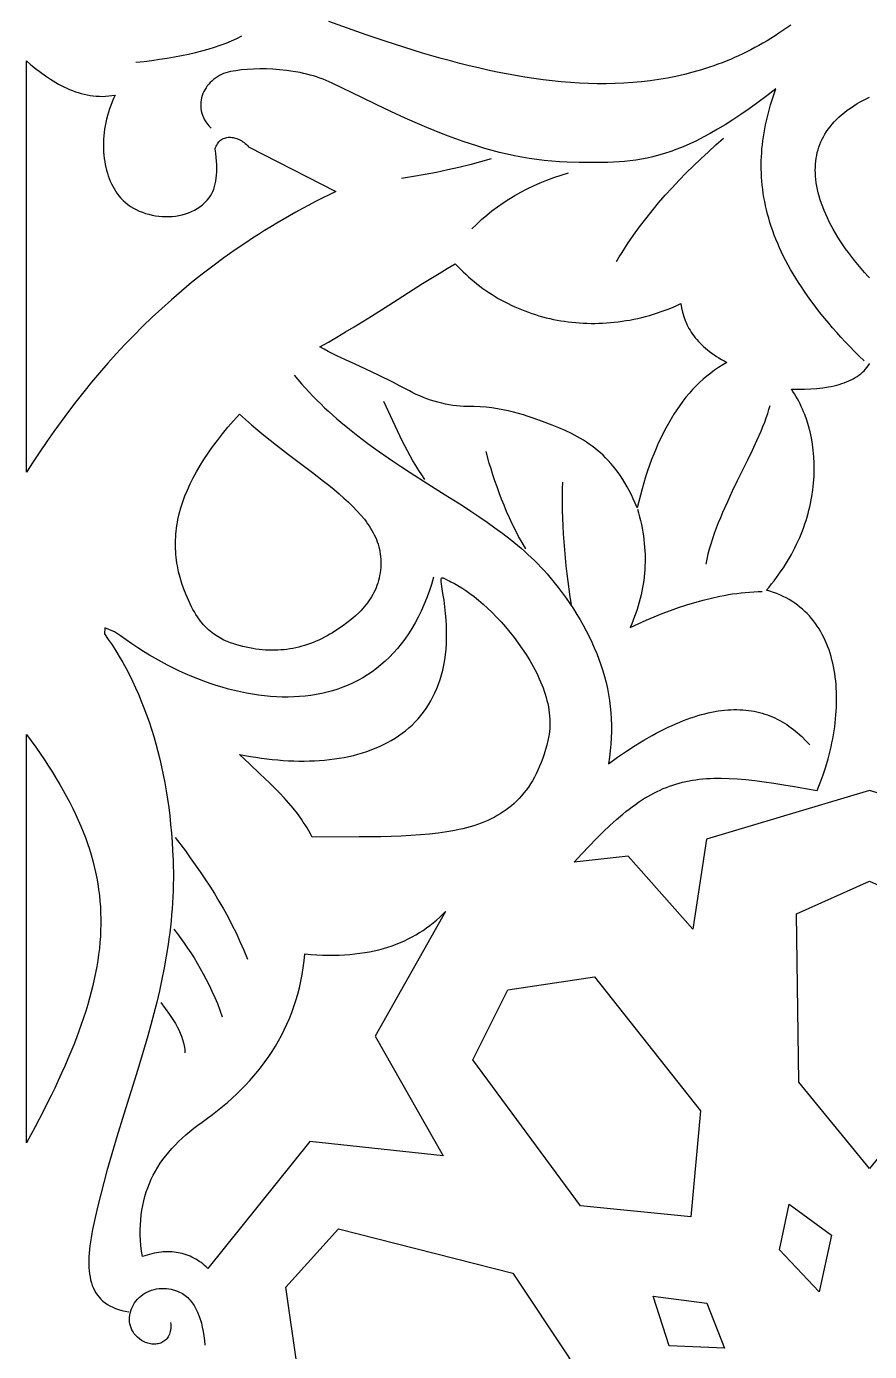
# Model space of a CAD drawing. Extents: x -332 to 348, y -263 to 352.
# Drawn here: x 233.83 to 261.73, y -17.88 to 25.98 of the extents above; entities that cross this region are included whole.
import ezdxf

# ---------------------------------------------------------------- set-up
doc = ezdxf.new("R2010")
doc.units = 0
doc.layers.add('LAYER_1', color=18, linetype='CONTINUOUS')
doc.layers.add('LAYER_2', color=174, linetype='CONTINUOUS')

msp = doc.modelspace()

# ---------------------------------------------------------------- linework, layer by layer
at = {"layer": 'LAYER_1'}
for points in [[(259.127, 26.029), (258.995, 25.936), (258.864, 25.845), (258.732, 25.757), (258.6, 25.671), (258.467, 25.588), (258.335, 25.507), (258.201, 25.429), (258.068, 25.354), (257.934, 25.281), (257.799, 25.21), (257.665, 25.142), (257.53, 25.077), (257.394, 25.013), (257.259, 24.952), (257.123, 24.893), (256.986, 24.837), (256.849, 24.783), (256.712, 24.731), (256.575, 24.681), (256.437, 24.634), (256.298, 24.588), (256.162, 24.546), (255.881, 24.465), (255.601, 24.392), (255.32, 24.328), (255.037, 24.272), (254.752, 24.224), (254.466, 24.183), (254.178, 24.149), (253.889, 24.123), (253.599, 24.103), (253.307, 24.091), (253.014, 24.085), (252.719, 24.085), (252.423, 24.092), (252.126, 24.105), (251.828, 24.124), (251.528, 24.149), (251.228, 24.18), (250.926, 24.216), (250.623, 24.258), (250.32, 24.304), (250.015, 24.356), (249.71, 24.412), (249.404, 24.473), (249.097, 24.539), (248.789, 24.608), (248.481, 24.682), (248.173, 24.759), (247.864, 24.841), (247.554, 24.925), (247.245, 25.013), (246.935, 25.104), (246.624, 25.198), (246.315, 25.295), (245.693, 25.496), (245.072, 25.705), (244.452, 25.922), (243.832, 26.143)], [(261.727, 17.662), (261.684, 17.708), (261.565, 17.84), (261.45, 17.971), (261.339, 18.102), (261.232, 18.233), (261.129, 18.364), (261.031, 18.495), (260.936, 18.625), (260.846, 18.755), (260.76, 18.884), (260.679, 19.012), (260.601, 19.14), (260.528, 19.267), (260.459, 19.393), (260.395, 19.518), (260.335, 19.642), (260.279, 19.765), (260.227, 19.887), (260.18, 20.007), (260.136, 20.126), (260.098, 20.244), (260.063, 20.36), (260.032, 20.475), (260.006, 20.588), (259.984, 20.699), (259.966, 20.809), (259.952, 20.916), (259.942, 21.022), (259.936, 21.127), (259.934, 21.229), (259.935, 21.33), (259.941, 21.428), (259.95, 21.525), (259.963, 21.621), (259.98, 21.715), (260, 21.807), (260.024, 21.898), (260.052, 21.987), (260.084, 22.075), (260.12, 22.162), (260.159, 22.248), (260.203, 22.333), (260.251, 22.417), (260.304, 22.5), (260.36, 22.582), (260.422, 22.664), (260.488, 22.745), (260.559, 22.824), (260.635, 22.903), (260.716, 22.981), (260.803, 23.058), (260.895, 23.134), (260.993, 23.209), (261.096, 23.283), (261.205, 23.356), (261.32, 23.427), (261.441, 23.496), (261.568, 23.564), (261.702, 23.631), (261.727, 23.642)], [(267.117, -0.926), (261.727, 0.69), (256.337, -0.926), (255.885, -3.898), (253.742, -1.489), (251.951, -1.689), (252.203, -1.413), (252.446, -1.154), (252.681, -0.911), (252.909, -0.683), (253.132, -0.472), (253.349, -0.275), (253.562, -0.094), (253.667, -0.009), (253.771, 0.073), (253.875, 0.151), (253.978, 0.226), (254.081, 0.297), (254.184, 0.365), (254.286, 0.43), (254.388, 0.491), (254.49, 0.549), (254.592, 0.604), (254.695, 0.656), (254.797, 0.704), (254.901, 0.75), (255.004, 0.792), (255.109, 0.831), (255.214, 0.868), (255.32, 0.902), (255.427, 0.932), (255.535, 0.96), (255.644, 0.985), (255.754, 1.008), (255.866, 1.028), (255.979, 1.045), (256.094, 1.06), (256.211, 1.072), (256.329, 1.081), (256.45, 1.088), (256.572, 1.093), (256.697, 1.096), (256.823, 1.096), (257.084, 1.089), (257.355, 1.074), (257.637, 1.051), (257.931, 1.019), (258.238, 0.98), (258.559, 0.934), (258.894, 0.881), (259.244, 0.822), (259.611, 0.756), (259.995, 0.685), (260.099, 0.946), (260.194, 1.21), (260.281, 1.475), (260.358, 1.74), (260.427, 2.006), (260.457, 2.139), (260.486, 2.271), (260.512, 2.404), (260.536, 2.536), (260.557, 2.668), (260.576, 2.799), (260.592, 2.93), (260.606, 3.06), (260.618, 3.19), (260.627, 3.319), (260.634, 3.447), (260.638, 3.575), (260.639, 3.701), (260.638, 3.827), (260.635, 3.951), (260.629, 4.075), (260.62, 4.197), (260.609, 4.318), (260.595, 4.438), (260.578, 4.557), (260.559, 4.674), (260.537, 4.79), (260.512, 4.904), (260.485, 5.016), (260.455, 5.127), (260.422, 5.236), (260.387, 5.344), (260.348, 5.449), (260.307, 5.553), (260.263, 5.654), (260.216, 5.754), (260.166, 5.851), (260.114, 5.946), (260.058, 6.039), (260, 6.13), (259.939, 6.218), (259.874, 6.303), (259.807, 6.387), (259.737, 6.467), (259.664, 6.545), (259.587, 6.62), (259.508, 6.693), (259.426, 6.762), (259.34, 6.829), (259.252, 6.893), (259.16, 6.953), (259.066, 7.011), (258.968, 7.065), (258.867, 7.116), (258.763, 7.164), (258.655, 7.208), (258.545, 7.249), (258.431, 7.286), (258.314, 7.32), (258.403, 7.424), (258.489, 7.529), (258.573, 7.635), (258.654, 7.741), (258.732, 7.848), (258.807, 7.956), (258.88, 8.064), (258.95, 8.174), (259.018, 8.283), (259.082, 8.394), (259.145, 8.504), (259.204, 8.615), (259.261, 8.727), (259.316, 8.839), (259.367, 8.951), (259.417, 9.064), (259.464, 9.177), (259.508, 9.29), (259.55, 9.403), (259.589, 9.516), (259.626, 9.629), (259.661, 9.743), (259.693, 9.856), (259.723, 9.969), (259.75, 10.082), (259.775, 10.195), (259.798, 10.308), (259.818, 10.421), (259.852, 10.645), (259.876, 10.868), (259.892, 11.09), (259.899, 11.309), (259.897, 11.526), (259.886, 11.74), (259.867, 11.951), (259.84, 12.159), (259.805, 12.363), (259.761, 12.563), (259.71, 12.758), (259.651, 12.949), (259.585, 13.134), (259.548, 13.225), (259.51, 13.315), (259.471, 13.403), (259.429, 13.489), (259.386, 13.574), (259.34, 13.657), (259.293, 13.739), (259.245, 13.819), (259.194, 13.898), (259.142, 13.975), (259.361, 13.97), (259.576, 13.972), (259.785, 13.981), (259.988, 13.996), (260.184, 14.019), (260.373, 14.049), (260.464, 14.066), (260.554, 14.086), (260.641, 14.108), (260.726, 14.132), (260.809, 14.158), (260.889, 14.185), (260.967, 14.215), (261.043, 14.248), (261.116, 14.282), (261.186, 14.318), (261.253, 14.357), (261.318, 14.398), (261.379, 14.442), (261.438, 14.487), (261.493, 14.535), (261.546, 14.586), (261.595, 14.638), (261.641, 14.694), (261.683, 14.752), (261.722, 14.812), (261.722, 14.828), (261.727, 14.82), (261.732, 14.828)]]:
    msp.add_lwpolyline(points, dxfattribs=at)
for points in [[(233.974, 24.717), (234.127, 24.59), (234.286, 24.466), (234.451, 24.347), (234.621, 24.233), (234.796, 24.126), (234.885, 24.076), (234.976, 24.027), (235.067, 23.981), (235.16, 23.938), (235.254, 23.897), (235.349, 23.859), (235.444, 23.824), (235.541, 23.793), (235.638, 23.764), (235.736, 23.739), (235.835, 23.717), (235.935, 23.7), (236.036, 23.686), (236.137, 23.676), (236.239, 23.671), (236.341, 23.669), (236.444, 23.673), (236.547, 23.681), (236.651, 23.694), (236.756, 23.712), (236.705, 23.599), (236.657, 23.485), (236.614, 23.371), (236.574, 23.258), (236.538, 23.144), (236.505, 23.031), (236.477, 22.917), (236.451, 22.805), (236.43, 22.692), (236.412, 22.581), (236.397, 22.469), (236.386, 22.359), (236.378, 22.249), (236.373, 22.141), (236.372, 22.033), (236.374, 21.927), (236.38, 21.822), (236.388, 21.718), (236.4, 21.616), (236.414, 21.515), (236.432, 21.416), (236.453, 21.318), (236.477, 21.223), (236.503, 21.129), (236.533, 21.037), (236.565, 20.948), (236.601, 20.861), (236.639, 20.776), (236.679, 20.693), (236.723, 20.613), (236.769, 20.536), (236.817, 20.461), (236.879, 20.377), (236.947, 20.298), (237.021, 20.223), (237.1, 20.153), (237.183, 20.088), (237.272, 20.027), (237.364, 19.971), (237.46, 19.919), (237.56, 19.873), (237.662, 19.832), (237.767, 19.796), (237.875, 19.764), (237.984, 19.739), (238.094, 19.718), (238.205, 19.702), (238.317, 19.692), (238.429, 19.688), (238.541, 19.689), (238.653, 19.695), (238.763, 19.707), (238.872, 19.725), (238.98, 19.748), (239.085, 19.778), (239.188, 19.813), (239.288, 19.854), (239.384, 19.901), (239.477, 19.955), (239.565, 20.014), (239.65, 20.08), (239.729, 20.152), (239.803, 20.23), (239.871, 20.314), (239.916, 20.38), (239.957, 20.449), (239.993, 20.523), (240.025, 20.601), (240.052, 20.683), (240.076, 20.77), (240.095, 20.862), (240.109, 20.959), (240.119, 21.06), (240.125, 21.167), (240.127, 21.279), (240.124, 21.397), (240.116, 21.52), (240.104, 21.648), (240.088, 21.783), (240.067, 21.923), (240.083, 21.971), (240.101, 22.016), (240.121, 22.058), (240.143, 22.096), (240.167, 22.132), (240.194, 22.163), (240.222, 22.192), (240.252, 22.218), (240.284, 22.24), (240.317, 22.26), (240.351, 22.277), (240.387, 22.29), (240.424, 22.301), (240.461, 22.309), (240.5, 22.313), (240.54, 22.316), (240.58, 22.315), (240.621, 22.312), (240.662, 22.305), (240.703, 22.297), (240.745, 22.285), (240.786, 22.271), (240.828, 22.255), (240.869, 22.236), (240.91, 22.215), (240.95, 22.191), (240.99, 22.165), (241.029, 22.136), (241.068, 22.105), (241.105, 22.072), (241.142, 22.037), (241.177, 21.999), (244.067, 20.523), (243.84, 20.411), (243.615, 20.298), (243.393, 20.184), (243.173, 20.068), (242.956, 19.951), (242.742, 19.833), (242.53, 19.714), (242.321, 19.593), (242.114, 19.471), (241.91, 19.348), (241.708, 19.224), (241.508, 19.098), (241.311, 18.971), (241.117, 18.844), (240.734, 18.584), (240.361, 18.32), (239.996, 18.052), (239.641, 17.779), (239.293, 17.502), (238.955, 17.221), (238.624, 16.936), (238.301, 16.647), (237.986, 16.354), (237.678, 16.057), (237.378, 15.757), (237.085, 15.453), (236.799, 15.145), (236.519, 14.835), (236.246, 14.521), (235.979, 14.204), (235.719, 13.884), (235.464, 13.561), (235.215, 13.235), (234.971, 12.906), (234.732, 12.575), (234.499, 12.241), (234.27, 11.905), (234.047, 11.567), (233.827, 11.226), (233.827, 24.846)], [(248.102, 18.036), (248.188, 17.948), (248.275, 17.862), (248.364, 17.778), (248.455, 17.695), (248.547, 17.615), (248.641, 17.536), (248.736, 17.46), (248.833, 17.385), (248.931, 17.313), (249.031, 17.243), (249.132, 17.174), (249.234, 17.108), (249.337, 17.044), (249.442, 16.982), (249.548, 16.922), (249.655, 16.864), (249.764, 16.809), (249.873, 16.755), (249.984, 16.704), (250.096, 16.655), (250.208, 16.608), (250.322, 16.563), (250.437, 16.521), (250.553, 16.48), (250.669, 16.442), (250.787, 16.407), (250.905, 16.373), (251.025, 16.342), (251.145, 16.313), (251.266, 16.287), (251.387, 16.263), (251.509, 16.241), (251.632, 16.221), (251.756, 16.204), (251.88, 16.189), (252.005, 16.177), (252.13, 16.167), (252.256, 16.16), (252.383, 16.155), (252.51, 16.152), (252.637, 16.152), (252.765, 16.155), (252.893, 16.16), (253.021, 16.167), (253.15, 16.177), (253.279, 16.19), (253.408, 16.205), (253.537, 16.222), (253.667, 16.243), (253.797, 16.265), (253.927, 16.291), (254.057, 16.319), (254.187, 16.35), (254.317, 16.383), (254.447, 16.419), (254.577, 16.458), (254.707, 16.499), (254.837, 16.544), (254.967, 16.591), (255.096, 16.64), (255.225, 16.693), (255.355, 16.748), (255.484, 16.806), (255.508, 16.664), (255.54, 16.524), (255.58, 16.386), (255.603, 16.318), (255.629, 16.251), (255.656, 16.185), (255.686, 16.119), (255.719, 16.054), (255.753, 15.989), (255.79, 15.925), (255.829, 15.862), (255.871, 15.8), (255.916, 15.738), (255.963, 15.677), (256.013, 15.617), (256.065, 15.558), (256.12, 15.499), (256.178, 15.442), (256.238, 15.385), (256.302, 15.328), (256.368, 15.273), (256.437, 15.219), (256.51, 15.165), (256.585, 15.113), (256.663, 15.061), (256.745, 15.01), (256.83, 14.96), (256.918, 14.911), (257.009, 14.863), (256.869, 14.782), (256.733, 14.696), (256.601, 14.605), (256.471, 14.51), (256.345, 14.409), (256.222, 14.304), (256.102, 14.194), (255.985, 14.079), (255.872, 13.96), (255.761, 13.835), (255.653, 13.707), (255.549, 13.574), (255.447, 13.436), (255.349, 13.294), (255.253, 13.148), (255.16, 12.998), (255.07, 12.843), (254.983, 12.684), (254.899, 12.521), (254.817, 12.353), (254.738, 12.182), (254.662, 12.007), (254.588, 11.828), (254.517, 11.644), (254.449, 11.457), (254.383, 11.267), (254.319, 11.072), (254.258, 10.874), (254.2, 10.672), (254.144, 10.467), (254.09, 10.257), (254.039, 10.045), (253.976, 10.196), (253.911, 10.342), (253.845, 10.482), (253.777, 10.617), (253.706, 10.747), (253.634, 10.871), (253.56, 10.99), (253.485, 11.105), (253.407, 11.215), (253.328, 11.321), (253.247, 11.422), (253.165, 11.519), (253.081, 11.611), (252.995, 11.7), (252.908, 11.785), (252.82, 11.866), (252.73, 11.944), (252.638, 12.019), (252.546, 12.09), (252.451, 12.158), (252.356, 12.223), (252.259, 12.285), (252.161, 12.345), (252.062, 12.402), (251.962, 12.456), (251.86, 12.509), (251.654, 12.607), (251.444, 12.698), (251.23, 12.784), (250.91, 12.905), (250.592, 13.02), (250.432, 13.074), (250.271, 13.125), (250.107, 13.174), (249.941, 13.219), (249.771, 13.259), (249.596, 13.296), (249.417, 13.328), (249.231, 13.354), (249.039, 13.376), (248.84, 13.391), (248.633, 13.4), (248.418, 13.402), (248.299, 13.404), (248.179, 13.41), (248.058, 13.421), (247.936, 13.437), (247.814, 13.456), (247.691, 13.48), (247.568, 13.508), (247.446, 13.54), (247.323, 13.575), (247.202, 13.615), (247.081, 13.657), (246.961, 13.703), (246.843, 13.752), (246.726, 13.804), (246.611, 13.859), (246.498, 13.917), (246.212, 14.067), (245.946, 14.203), (245.472, 14.438), (245.062, 14.633), (244.705, 14.799), (244.387, 14.945), (244.094, 15.083), (243.815, 15.222), (243.676, 15.296), (243.536, 15.374), (243.819, 15.534), (244.103, 15.699), (244.389, 15.869), (244.674, 16.042), (245.245, 16.397), (245.814, 16.756), (246.935, 17.468), (247.483, 17.807), (247.752, 17.969), (248.018, 18.127)], [(241.074, 12.97), (241.277, 12.792), (241.482, 12.619), (241.686, 12.45), (241.892, 12.285), (242.096, 12.124), (242.503, 11.811), (243.288, 11.218), (243.658, 10.933), (243.836, 10.792), (244.008, 10.652), (244.174, 10.512), (244.333, 10.372), (244.485, 10.232), (244.629, 10.092), (244.765, 9.951), (244.891, 9.809), (245.009, 9.666), (245.064, 9.593), (245.116, 9.52), (245.166, 9.447), (245.213, 9.373), (245.258, 9.299), (245.299, 9.224), (245.338, 9.148), (245.374, 9.072), (245.406, 8.995), (245.436, 8.917), (245.462, 8.839), (245.486, 8.759), (245.506, 8.679), (245.522, 8.598), (245.536, 8.516), (245.545, 8.433), (245.552, 8.349), (245.554, 8.264), (245.553, 8.168), (245.549, 8.074), (245.541, 7.983), (245.53, 7.893), (245.515, 7.806), (245.497, 7.72), (245.476, 7.637), (245.452, 7.555), (245.425, 7.476), (245.396, 7.398), (245.363, 7.321), (245.327, 7.247), (245.289, 7.174), (245.248, 7.102), (245.204, 7.032), (245.158, 6.964), (245.11, 6.897), (245.059, 6.831), (245.005, 6.766), (244.95, 6.703), (244.892, 6.641), (244.833, 6.581), (244.707, 6.462), (244.574, 6.348), (244.434, 6.238), (244.288, 6.13), (244.136, 6.026), (243.957, 5.912), (243.867, 5.859), (243.777, 5.808), (243.686, 5.76), (243.594, 5.714), (243.502, 5.67), (243.409, 5.629), (243.316, 5.591), (243.222, 5.555), (243.127, 5.521), (243.032, 5.491), (242.936, 5.463), (242.84, 5.437), (242.743, 5.414), (242.645, 5.394), (242.547, 5.376), (242.448, 5.362), (242.348, 5.35), (242.248, 5.341), (242.147, 5.334), (242.045, 5.331), (241.943, 5.33), (241.84, 5.332), (241.736, 5.337), (241.631, 5.345), (241.526, 5.356), (241.42, 5.37), (241.313, 5.387), (241.206, 5.407), (241.098, 5.43), (240.988, 5.457), (240.789, 5.51), (240.684, 5.542), (240.577, 5.579), (240.467, 5.621), (240.356, 5.671), (240.244, 5.728), (240.132, 5.795), (240.02, 5.871), (239.964, 5.914), (239.908, 5.959), (239.853, 6.007), (239.798, 6.059), (239.744, 6.113), (239.69, 6.171), (239.637, 6.233), (239.584, 6.298), (239.532, 6.367), (239.481, 6.44), (239.431, 6.518), (239.382, 6.599), (239.334, 6.684), (239.288, 6.774), (239.194, 6.969), (239.11, 7.162), (239.035, 7.355), (238.969, 7.547), (238.911, 7.739), (238.863, 7.93), (238.824, 8.122), (238.807, 8.217), (238.793, 8.313), (238.782, 8.408), (238.772, 8.504), (238.765, 8.599), (238.761, 8.695), (238.758, 8.791), (238.758, 8.886), (238.76, 8.982), (238.764, 9.078), (238.771, 9.174), (238.78, 9.27), (238.791, 9.367), (238.805, 9.463), (238.821, 9.56), (238.839, 9.656), (238.883, 9.851), (238.936, 10.046), (238.998, 10.242), (239.07, 10.439), (239.151, 10.637), (239.242, 10.837), (239.342, 11.038), (239.452, 11.241), (239.571, 11.445), (239.7, 11.651), (239.838, 11.859), (239.986, 12.069), (240.144, 12.281), (240.312, 12.496), (240.489, 12.712), (240.676, 12.932), (240.873, 13.153)], [(247.615, 7.728), (247.644, 7.716), (247.679, 7.699), (247.765, 7.651), (247.817, 7.625), (247.875, 7.598), (247.987, 7.545), (248.107, 7.48), (248.233, 7.403), (248.366, 7.315), (248.503, 7.216), (248.644, 7.107), (248.789, 6.988), (248.936, 6.861), (249.084, 6.724), (249.234, 6.58), (249.384, 6.428), (249.533, 6.268), (249.68, 6.102), (249.825, 5.93), (249.966, 5.752), (250.104, 5.569), (250.237, 5.382), (250.364, 5.19), (250.484, 4.994), (250.597, 4.796), (250.702, 4.595), (250.752, 4.493), (250.798, 4.391), (250.843, 4.289), (250.885, 4.186), (250.924, 4.083), (250.96, 3.98), (250.994, 3.877), (251.025, 3.773), (251.052, 3.67), (251.077, 3.566), (251.098, 3.463), (251.116, 3.359), (251.13, 3.256), (251.141, 3.153), (251.148, 3.051), (251.151, 2.949), (251.151, 2.847), (251.146, 2.746), (251.137, 2.646), (251.125, 2.546), (251.108, 2.447), (251.086, 2.348), (251.046, 2.193), (251.004, 2.042), (250.959, 1.897), (250.912, 1.756), (250.862, 1.621), (250.809, 1.49), (250.753, 1.364), (250.695, 1.243), (250.635, 1.126), (250.571, 1.013), (250.505, 0.905), (250.437, 0.801), (250.365, 0.701), (250.292, 0.606), (250.215, 0.514), (250.136, 0.427), (250.054, 0.343), (249.97, 0.263), (249.883, 0.186), (249.793, 0.114), (249.701, 0.044), (249.606, -0.022), (249.509, -0.084), (249.409, -0.144), (249.306, -0.2), (249.201, -0.253), (249.093, -0.303), (248.983, -0.35), (248.87, -0.395), (248.754, -0.436), (248.636, -0.476), (248.515, -0.512), (248.391, -0.546), (248.265, -0.578), (248.137, -0.607), (248.005, -0.635), (247.872, -0.66), (247.735, -0.683), (247.454, -0.723), (247.164, -0.757), (246.862, -0.784), (246.551, -0.805), (246.229, -0.821), (245.897, -0.833), (245.554, -0.842), (245.202, -0.847), (244.839, -0.85), (243.285, -0.854), (243.229, -0.75), (243.172, -0.648), (243.113, -0.549), (243.052, -0.451), (242.989, -0.355), (242.925, -0.261), (242.791, -0.077), (242.652, 0.101), (242.507, 0.273), (242.357, 0.441), (242.203, 0.606), (242.045, 0.767), (241.883, 0.927), (241.552, 1.244), (241.214, 1.561), (240.873, 1.886), (241.056, 1.85), (241.238, 1.817), (241.42, 1.787), (241.601, 1.761), (241.782, 1.737), (241.962, 1.717), (242.14, 1.7), (242.318, 1.686), (242.495, 1.675), (242.67, 1.668), (242.844, 1.664), (243.017, 1.663), (243.188, 1.666), (243.358, 1.672), (243.526, 1.682), (243.692, 1.696), (243.856, 1.712), (244.018, 1.733), (244.178, 1.757), (244.336, 1.785), (244.492, 1.816), (244.645, 1.852), (244.796, 1.891), (244.944, 1.934), (245.089, 1.981), (245.232, 2.031), (245.372, 2.086), (245.508, 2.144), (245.642, 2.207), (245.772, 2.274), (245.9, 2.344), (246.023, 2.419), (246.144, 2.498), (246.261, 2.582), (246.374, 2.669), (246.483, 2.761), (246.588, 2.857), (246.69, 2.957), (246.787, 3.062), (246.88, 3.171), (246.969, 3.285), (247.054, 3.403), (247.134, 3.526), (247.209, 3.653), (247.28, 3.785), (247.346, 3.921), (247.408, 4.062), (247.464, 4.208), (247.515, 4.359), (247.561, 4.514), (247.602, 4.675), (247.637, 4.84), (247.667, 5.01), (247.692, 5.185), (247.711, 5.365), (247.724, 5.55), (247.731, 5.739), (247.732, 5.935), (247.727, 6.135), (247.716, 6.34), (247.699, 6.551), (247.676, 6.766), (247.646, 6.987), (247.609, 7.214), (247.571, 7.443), (247.559, 7.529), (247.552, 7.597), (247.55, 7.65), (247.553, 7.689), (247.561, 7.715), (247.566, 7.723), (247.573, 7.729), (247.582, 7.732), (247.592, 7.733)], [(233.983, 2.33), (234.134, 2.119), (234.279, 1.91), (234.42, 1.702), (234.555, 1.496), (234.685, 1.292), (234.809, 1.09), (234.929, 0.888), (235.043, 0.689), (235.153, 0.49), (235.257, 0.293), (235.356, 0.096), (235.45, -0.099), (235.539, -0.293), (235.622, -0.487), (235.701, -0.68), (235.775, -0.872), (235.844, -1.064), (235.907, -1.255), (235.966, -1.446), (236.02, -1.637), (236.068, -1.828), (236.112, -2.019), (236.151, -2.21), (236.185, -2.4), (236.214, -2.592), (236.238, -2.783), (236.257, -2.975), (236.272, -3.168), (236.281, -3.361), (236.286, -3.555), (236.286, -3.749), (236.281, -3.945), (236.271, -4.141), (236.257, -4.339), (236.238, -4.538), (236.214, -4.738), (236.185, -4.94), (236.152, -5.143), (236.114, -5.348), (236.071, -5.554), (236.023, -5.762), (235.971, -5.972), (235.915, -6.184), (235.853, -6.398), (235.787, -6.614), (235.717, -6.833), (235.641, -7.053), (235.562, -7.276), (235.477, -7.502), (235.389, -7.73), (235.295, -7.961), (235.197, -8.195), (235.095, -8.432), (234.988, -8.672), (234.877, -8.915), (234.761, -9.161), (234.641, -9.41), (234.516, -9.663), (234.387, -9.919), (234.116, -10.442), (233.827, -10.981), (233.827, 2.544)], [(264.139, -3.391), (264.067, -8.967), (261.727, -11.829), (259.387, -8.967), (259.316, -3.391), (261.727, -2.314)], [(245.369, -7.439), (247.616, -11.403), (243.201, -10.936), (239.829, -15.133), (239.774, -15.081), (239.718, -15.032), (239.662, -14.985), (239.604, -14.941), (239.546, -14.9), (239.486, -14.861), (239.426, -14.824), (239.365, -14.79), (239.304, -14.759), (239.241, -14.73), (239.178, -14.704), (239.114, -14.681), (239.049, -14.66), (238.983, -14.641), (238.917, -14.625), (238.85, -14.612), (238.781, -14.601), (238.712, -14.592), (238.643, -14.587), (238.572, -14.584), (238.501, -14.583), (238.428, -14.585), (238.355, -14.589), (238.282, -14.596), (238.207, -14.606), (238.132, -14.618), (238.055, -14.632), (237.978, -14.65), (237.822, -14.692), (237.662, -14.744), (237.636, -14.56), (237.616, -14.379), (237.602, -14.202), (237.594, -14.028), (237.592, -13.857), (237.596, -13.69), (237.606, -13.526), (237.622, -13.364), (237.644, -13.206), (237.672, -13.051), (237.705, -12.899), (237.744, -12.75), (237.789, -12.603), (237.839, -12.46), (237.895, -12.319), (237.956, -12.181), (238.023, -12.045), (238.095, -11.912), (238.172, -11.782), (238.255, -11.654), (238.343, -11.528), (238.436, -11.404), (238.534, -11.283), (238.638, -11.165), (238.746, -11.048), (238.859, -10.933), (238.978, -10.821), (239.101, -10.71), (239.229, -10.602), (239.362, -10.495), (239.499, -10.39), (239.642, -10.287), (239.816, -10.162), (239.986, -10.034), (240.153, -9.903), (240.316, -9.77), (240.476, -9.635), (240.632, -9.496), (240.783, -9.355), (240.931, -9.211), (241.075, -9.064), (241.215, -8.914), (241.35, -8.761), (241.481, -8.605), (241.607, -8.445), (241.729, -8.282), (241.846, -8.116), (241.959, -7.947), (242.067, -7.774), (242.169, -7.598), (242.267, -7.418), (242.36, -7.234), (242.447, -7.046), (242.529, -6.855), (242.606, -6.66), (242.678, -6.461), (242.743, -6.258), (242.803, -6.051), (242.858, -5.84), (242.906, -5.624), (242.949, -5.405), (242.986, -5.181), (243.016, -4.952), (243.041, -4.72), (243.239, -4.737), (243.434, -4.75), (243.625, -4.759), (243.813, -4.763), (243.996, -4.763), (244.176, -4.759), (244.353, -4.751), (244.526, -4.739), (244.695, -4.723), (244.861, -4.702), (245.023, -4.678), (245.182, -4.649), (245.337, -4.617), (245.489, -4.581), (245.638, -4.541), (245.784, -4.497), (245.926, -4.45), (246.065, -4.399), (246.201, -4.344), (246.334, -4.286), (246.463, -4.224), (246.59, -4.158), (246.714, -4.09), (246.834, -4.017), (246.952, -3.942), (247.067, -3.863), (247.179, -3.78), (247.288, -3.695), (247.394, -3.606), (247.498, -3.514), (247.598, -3.419), (247.697, -3.321)], [(256.13, -9.913), (255.817, -13.427), (252.164, -13.061), (248.594, -8.223), (249.758, -5.909), (252.622, -5.478)], [(260.474, -14.035), (260.06, -15.91), (258.747, -14.521), (259.071, -13.009)], [(249.919, -15.286), (251.814, -18.127), (248.517, -19.812), (242.78, -18.369), (242.411, -15.752), (244.156, -13.822)], [(256.343, -16.285), (256.929, -17.775), (255.092, -17.691), (254.562, -16.05)]]:
    msp.add_lwpolyline(points, close=True, dxfattribs=at)
at = {"layer": 'LAYER_2'}
for points in [[(237.449, 24.8), (237.716, 24.828), (237.977, 24.86), (238.232, 24.895), (238.481, 24.933), (238.724, 24.974), (238.961, 25.019), (239.191, 25.067), (239.415, 25.119), (239.632, 25.174), (239.842, 25.234), (240.045, 25.297), (240.241, 25.364), (240.43, 25.435), (240.611, 25.51), (240.785, 25.589), (240.951, 25.673)], [(261.547, 14.91), (261.385, 15.069), (261.228, 15.227), (261.075, 15.385), (260.927, 15.541), (260.783, 15.697), (260.643, 15.852), (260.507, 16.006), (260.376, 16.159), (260.249, 16.311), (260.125, 16.463), (260.006, 16.614), (259.891, 16.764), (259.781, 16.914), (259.674, 17.062), (259.571, 17.21), (259.472, 17.358), (259.376, 17.504), (259.285, 17.65), (259.198, 17.796), (259.114, 17.94), (259.034, 18.084), (258.957, 18.228), (258.885, 18.371), (258.816, 18.513), (258.75, 18.655), (258.689, 18.796), (258.63, 18.937), (258.576, 19.077), (258.524, 19.217), (258.476, 19.356), (258.432, 19.495), (258.391, 19.633), (258.353, 19.771), (258.318, 19.909), (258.287, 20.046), (258.259, 20.183), (258.234, 20.319), (258.212, 20.455), (258.193, 20.591), (258.178, 20.726), (258.165, 20.861), (258.155, 20.996), (258.149, 21.131), (258.145, 21.265), (258.144, 21.399), (258.146, 21.532), (258.151, 21.666), (258.159, 21.799), (258.169, 21.932), (258.182, 22.065), (258.198, 22.198), (258.216, 22.331), (258.237, 22.463), (258.261, 22.596), (258.287, 22.728), (258.315, 22.861), (258.347, 22.993), (258.38, 23.125), (258.416, 23.257), (258.454, 23.389), (258.538, 23.653), (258.63, 23.918), (258.325, 23.684), (258.03, 23.465), (257.745, 23.261), (257.47, 23.071), (257.205, 22.894), (256.948, 22.731), (256.699, 22.581), (256.458, 22.443), (256.224, 22.316), (255.997, 22.201), (255.776, 22.097), (255.561, 22.002), (255.352, 21.918), (255.147, 21.842), (254.946, 21.776), (254.749, 21.717), (254.556, 21.666), (254.365, 21.623), (254.177, 21.586), (253.991, 21.556), (253.806, 21.531), (253.622, 21.511), (253.438, 21.497), (253.254, 21.486), (253.07, 21.479), (252.884, 21.476), (252.508, 21.476), (252.122, 21.484), (251.721, 21.494), (251.468, 21.505), (251.216, 21.522), (250.965, 21.545), (250.716, 21.575), (250.468, 21.611), (250.221, 21.653), (249.975, 21.701), (249.73, 21.754), (249.486, 21.813), (249.243, 21.876), (249.001, 21.944), (248.759, 22.017), (248.518, 22.095), (248.277, 22.176), (248.037, 22.261), (247.797, 22.35), (247.558, 22.443), (247.318, 22.539), (247.079, 22.638), (246.84, 22.74), (246.362, 22.951), (245.882, 23.171), (245.402, 23.398), (244.92, 23.63), (243.946, 24.104), (243.847, 24.15), (243.745, 24.194), (243.641, 24.235), (243.536, 24.274), (243.43, 24.31), (243.322, 24.343), (243.212, 24.375), (243.102, 24.403), (242.991, 24.43), (242.879, 24.454), (242.654, 24.495), (242.429, 24.528), (242.204, 24.552), (241.98, 24.569), (241.761, 24.577), (241.545, 24.579), (241.336, 24.573), (241.134, 24.561), (240.94, 24.543), (240.756, 24.518), (240.584, 24.488), (240.504, 24.47), (240.427, 24.448), (240.352, 24.421), (240.279, 24.389), (240.21, 24.354), (240.143, 24.315), (240.079, 24.273), (240.018, 24.227), (239.961, 24.177), (239.907, 24.125), (239.857, 24.07), (239.811, 24.013), (239.768, 23.953), (239.73, 23.89), (239.696, 23.826), (239.667, 23.76), (239.642, 23.692), (239.622, 23.623), (239.607, 23.553), (239.597, 23.481), (239.593, 23.409), (239.594, 23.336), (239.6, 23.263), (239.613, 23.189), (239.631, 23.116), (239.655, 23.042), (239.686, 22.969), (239.723, 22.896), (239.767, 22.824), (239.817, 22.753), (239.874, 22.684), (239.939, 22.615)], [(253.357, 18.202), (253.446, 18.351), (253.537, 18.497), (253.723, 18.786), (253.916, 19.069), (254.115, 19.345), (254.32, 19.616), (254.531, 19.881), (254.747, 20.141), (254.969, 20.396), (255.195, 20.646), (255.426, 20.892), (255.662, 21.133), (255.902, 21.37), (256.146, 21.603), (256.394, 21.833), (256.645, 22.059), (256.9, 22.281)], [(249.207, 21.602), (248.857, 21.5), (248.501, 21.404), (248.138, 21.315), (247.77, 21.231), (247.396, 21.152), (247.016, 21.08), (246.63, 21.013), (246.238, 20.953)], [(248.568, 19.284), (248.726, 19.44), (248.889, 19.591), (249.058, 19.737), (249.232, 19.877), (249.412, 20.012), (249.598, 20.141), (249.789, 20.265), (249.986, 20.384), (250.188, 20.497), (250.396, 20.605), (250.609, 20.707), (250.828, 20.804), (251.053, 20.896), (251.283, 20.982), (251.519, 21.063), (251.76, 21.138)], [(242.689, 14.438), (242.808, 14.294), (242.93, 14.153), (243.053, 14.015), (243.178, 13.879), (243.305, 13.746), (243.434, 13.615), (243.564, 13.487), (243.695, 13.361), (243.828, 13.237), (243.963, 13.116), (244.098, 12.996), (244.235, 12.879), (244.512, 12.65), (244.793, 12.428), (245.078, 12.213), (245.365, 12.004), (245.654, 11.801), (245.945, 11.602), (246.236, 11.408), (246.528, 11.217), (247.111, 10.845), (247.687, 10.481), (248.253, 10.119), (248.53, 9.938), (248.803, 9.756), (249.071, 9.573), (249.332, 9.387), (249.588, 9.198), (249.837, 9.006), (250.078, 8.81), (250.195, 8.71), (250.311, 8.61), (250.424, 8.507), (250.535, 8.404), (250.644, 8.299), (250.75, 8.192), (250.854, 8.084), (250.955, 7.975), (251.054, 7.863), (251.149, 7.75), (251.29, 7.578), (251.426, 7.404), (251.558, 7.229), (251.685, 7.053), (251.808, 6.876), (251.927, 6.698), (252.041, 6.519), (252.15, 6.338), (252.254, 6.157), (252.353, 5.974), (252.448, 5.789), (252.537, 5.604), (252.62, 5.417), (252.699, 5.228), (252.772, 5.038), (252.839, 4.847), (252.901, 4.655), (252.957, 4.46), (253.008, 4.265), (253.052, 4.068), (253.09, 3.869), (253.122, 3.669), (253.148, 3.467), (253.168, 3.263), (253.181, 3.058), (253.188, 2.851), (253.188, 2.643), (253.181, 2.433), (253.167, 2.221), (253.147, 2.007), (253.119, 1.791), (253.085, 1.574), (253.389, 1.791), (253.686, 1.992), (253.976, 2.179), (254.259, 2.351), (254.535, 2.509), (254.67, 2.583), (254.804, 2.653), (254.936, 2.72), (255.066, 2.783), (255.195, 2.842), (255.321, 2.899), (255.447, 2.952), (255.57, 3.001), (255.692, 3.048), (255.813, 3.091), (255.932, 3.131), (256.049, 3.167), (256.165, 3.201), (256.279, 3.231), (256.391, 3.258), (256.503, 3.282), (256.612, 3.303), (256.72, 3.321), (256.827, 3.336), (256.932, 3.348), (257.036, 3.357), (257.139, 3.363), (257.24, 3.367), (257.339, 3.367), (257.437, 3.364), (257.534, 3.359), (257.63, 3.351), (257.724, 3.34), (257.817, 3.327), (257.908, 3.311), (257.998, 3.292), (258.087, 3.271), (258.175, 3.247), (258.262, 3.22), (258.347, 3.191), (258.431, 3.159), (258.514, 3.125), (258.595, 3.089), (258.676, 3.05), (258.755, 3.009), (258.833, 2.965), (258.91, 2.919), (258.986, 2.871), (259.06, 2.82), (259.134, 2.767), (259.207, 2.712), (259.278, 2.655), (259.349, 2.596), (259.487, 2.471), (259.62, 2.338), (259.75, 2.196)], [(247.01, 10.987), (246.907, 11.135), (246.807, 11.287), (246.71, 11.444), (246.615, 11.603), (246.524, 11.765), (246.435, 11.93), (246.348, 12.095), (246.264, 12.262), (246.102, 12.596), (245.947, 12.927), (245.656, 13.562)], [(256.321, 8.183), (256.353, 8.35), (256.392, 8.519), (256.436, 8.689), (256.486, 8.86), (256.541, 9.033), (256.6, 9.207), (256.664, 9.381), (256.732, 9.556), (256.803, 9.732), (256.878, 9.907), (257.034, 10.258), (257.197, 10.608), (257.364, 10.955), (257.696, 11.633), (257.854, 11.961), (258.003, 12.28), (258.139, 12.589), (258.201, 12.739), (258.258, 12.886), (258.311, 13.029), (258.359, 13.169), (258.4, 13.304), (258.436, 13.436)], [(250.348, 8.688), (250.229, 8.894), (250.115, 9.101), (250.007, 9.308), (249.905, 9.515), (249.809, 9.721), (249.717, 9.927), (249.631, 10.132), (249.549, 10.336), (249.472, 10.54), (249.399, 10.741), (249.33, 10.941), (249.265, 11.139), (249.203, 11.335), (249.145, 11.529), (249.038, 11.909)], [(251.862, 6.851), (251.824, 7.097), (251.787, 7.349), (251.752, 7.605), (251.72, 7.866), (251.69, 8.129), (251.663, 8.393), (251.639, 8.658), (251.617, 8.923), (251.599, 9.186), (251.585, 9.446), (251.574, 9.703), (251.567, 9.955), (251.564, 10.201), (251.566, 10.44), (251.572, 10.671), (251.582, 10.893)], [(254.05, 10.006), (254.086, 9.878), (254.12, 9.751), (254.151, 9.624), (254.179, 9.497), (254.204, 9.371), (254.226, 9.245), (254.245, 9.12), (254.261, 8.995), (254.275, 8.871), (254.286, 8.747), (254.293, 8.623), (254.299, 8.5), (254.301, 8.377), (254.3, 8.255), (254.297, 8.132), (254.29, 8.01), (254.281, 7.889), (254.27, 7.767), (254.255, 7.646), (254.237, 7.525), (254.217, 7.405), (254.194, 7.284), (254.168, 7.164), (254.139, 7.044), (254.108, 6.924), (254.074, 6.804), (254.037, 6.684), (253.997, 6.565), (253.955, 6.446), (253.909, 6.326), (253.861, 6.207), (253.81, 6.088), (254.073, 6.207), (254.336, 6.323), (254.602, 6.435), (254.869, 6.543), (255.137, 6.645), (255.407, 6.742), (255.678, 6.833), (255.951, 6.916), (256.225, 6.993), (256.501, 7.061), (256.778, 7.122), (256.916, 7.148), (257.056, 7.173), (257.195, 7.195), (257.335, 7.214), (257.475, 7.231), (257.616, 7.246), (257.756, 7.257), (257.897, 7.266), (258.038, 7.273), (258.18, 7.276)], [(247.3, 7.748), (247.229, 7.507), (247.152, 7.274), (247.069, 7.05), (246.981, 6.834), (246.888, 6.626), (246.79, 6.426), (246.687, 6.234), (246.58, 6.049), (246.467, 5.873), (246.35, 5.704), (246.229, 5.543), (246.103, 5.389), (245.973, 5.243), (245.839, 5.104), (245.701, 4.973), (245.559, 4.849), (245.413, 4.732), (245.264, 4.622), (245.111, 4.519), (244.955, 4.424), (244.796, 4.335), (244.634, 4.253), (244.468, 4.178), (244.3, 4.11), (244.128, 4.048), (243.955, 3.993), (243.778, 3.944), (243.599, 3.902), (243.418, 3.866), (243.235, 3.837), (243.05, 3.814), (242.862, 3.797), (242.673, 3.786), (242.483, 3.781), (242.29, 3.782), (242.096, 3.789), (241.901, 3.801), (241.705, 3.82), (241.507, 3.844), (241.309, 3.874), (241.109, 3.909), (240.909, 3.95), (240.708, 3.996), (240.507, 4.048), (240.305, 4.105), (240.103, 4.167), (239.901, 4.234), (239.699, 4.306), (239.497, 4.383), (239.295, 4.465), (239.094, 4.552), (238.893, 4.644), (238.692, 4.74), (238.492, 4.841), (238.293, 4.947), (238.095, 5.057), (237.898, 5.171), (237.702, 5.29), (237.508, 5.413), (237.314, 5.54), (237.123, 5.672), (236.933, 5.808), (236.744, 5.947), (236.417, 6.071), (236.407, 5.874), (236.535, 5.693), (236.659, 5.507), (236.78, 5.317), (236.898, 5.123), (237.013, 4.925), (237.124, 4.723), (237.231, 4.517), (237.335, 4.306), (237.436, 4.092), (237.532, 3.873), (237.626, 3.651), (237.715, 3.424), (237.801, 3.194), (237.884, 2.96), (237.962, 2.721), (238.037, 2.479), (238.108, 2.233), (238.175, 1.983), (238.238, 1.73), (238.297, 1.472), (238.352, 1.211), (238.404, 0.946), (238.451, 0.677), (238.494, 0.405), (238.533, 0.129), (238.568, -0.151), (238.598, -0.435), (238.624, -0.722), (238.647, -1.013), (238.664, -1.307), (238.678, -1.605), (238.684, -1.812), (238.687, -2.019), (238.687, -2.224), (238.685, -2.428), (238.679, -2.631), (238.671, -2.833), (238.66, -3.034), (238.647, -3.233), (238.63, -3.432), (238.612, -3.63), (238.591, -3.827), (238.568, -4.022), (238.542, -4.218), (238.515, -4.412), (238.453, -4.798), (238.384, -5.181), (238.308, -5.562), (238.225, -5.94), (238.136, -6.317), (238.042, -6.691), (237.943, -7.064), (237.84, -7.436), (237.733, -7.807), (237.623, -8.177), (237.511, -8.547), (237.281, -9.287), (237.049, -10.028), (236.819, -10.774), (236.706, -11.149), (236.596, -11.526), (236.488, -11.905), (236.384, -12.286), (236.284, -12.67), (236.189, -13.057), (236.099, -13.447), (236.015, -13.84), (235.987, -13.98), (235.963, -14.116), (235.942, -14.25), (235.924, -14.381), (235.909, -14.508), (235.898, -14.633), (235.891, -14.755), (235.887, -14.873), (235.887, -14.988), (235.891, -15.1), (235.9, -15.209), (235.912, -15.314), (235.929, -15.415), (235.95, -15.513), (235.975, -15.607), (236.005, -15.697), (236.04, -15.784), (236.08, -15.866), (236.125, -15.944), (236.175, -16.019), (236.231, -16.089), (236.291, -16.155), (236.357, -16.217), (236.429, -16.274), (236.506, -16.327), (236.59, -16.375), (236.679, -16.419), (236.774, -16.458), (236.875, -16.493), (236.983, -16.522), (237.097, -16.547), (237.217, -16.566)], [(238.749, -0.862), (239.084, -1.31), (239.249, -1.537), (239.413, -1.767), (239.575, -2), (239.734, -2.236), (239.891, -2.476), (240.045, -2.721), (240.196, -2.971), (240.343, -3.226), (240.486, -3.486), (240.626, -3.753), (240.761, -4.027), (240.891, -4.307), (241.016, -4.596), (241.136, -4.892)], [(238.705, -3.905), (238.82, -4.057), (238.933, -4.21), (239.045, -4.366), (239.155, -4.526), (239.264, -4.689), (239.371, -4.855), (239.476, -5.026), (239.579, -5.202), (239.679, -5.382), (239.778, -5.568), (239.873, -5.759), (239.966, -5.955), (240.056, -6.159), (240.143, -6.368), (240.226, -6.585), (240.307, -6.808)], [(238.268, -6.329), (238.419, -6.527), (238.563, -6.727), (238.631, -6.827), (238.696, -6.928), (238.758, -7.03), (238.815, -7.132), (238.868, -7.236), (238.916, -7.34), (238.958, -7.446), (238.994, -7.552), (239.024, -7.66), (239.047, -7.769), (239.062, -7.88), (239.069, -7.992)], [(238.594, -16.925), (238.6, -16.99), (238.602, -17.051), (238.6, -17.11), (238.595, -17.165), (238.586, -17.217), (238.573, -17.266), (238.558, -17.312), (238.54, -17.354), (238.519, -17.394), (238.495, -17.43), (238.469, -17.464), (238.44, -17.495), (238.41, -17.522), (238.377, -17.547), (238.343, -17.569), (238.306, -17.588), (238.269, -17.604), (238.23, -17.617), (238.19, -17.627), (238.149, -17.635), (238.107, -17.639), (238.064, -17.642), (238.021, -17.641), (237.978, -17.638), (237.934, -17.632), (237.891, -17.623), (237.847, -17.612), (237.804, -17.598), (237.761, -17.582), (237.719, -17.563), (237.678, -17.541), (237.638, -17.517), (237.566, -17.468), (237.502, -17.414), (237.445, -17.358), (237.395, -17.298), (237.352, -17.236), (237.316, -17.171), (237.287, -17.105), (237.264, -17.036), (237.248, -16.967), (237.238, -16.896), (237.234, -16.825), (237.236, -16.754), (237.243, -16.682), (237.257, -16.611), (237.276, -16.541), (237.301, -16.472), (237.33, -16.405), (237.365, -16.339), (237.405, -16.275), (237.45, -16.214), (237.499, -16.156), (237.553, -16.101), (237.612, -16.049), (237.675, -16.001), (237.741, -15.957), (237.812, -15.918), (237.887, -15.884), (237.965, -15.855), (238.047, -15.831), (238.133, -15.814), (238.221, -15.802), (238.313, -15.797), (238.389, -15.798), (238.464, -15.803), (238.538, -15.811), (238.612, -15.824), (238.685, -15.84), (238.756, -15.861), (238.826, -15.886), (238.893, -15.915), (238.943, -15.941), (238.991, -15.968), (239.037, -15.998), (239.082, -16.03), (239.124, -16.065), (239.165, -16.101), (239.205, -16.14), (239.242, -16.181), (239.278, -16.224), (239.313, -16.269), (239.346, -16.316), (239.377, -16.365), (239.435, -16.468), (239.488, -16.578), (239.535, -16.695), (239.577, -16.818), (239.614, -16.948), (239.646, -17.083), (239.674, -17.223), (239.697, -17.369), (239.716, -17.519), (239.732, -17.673)]]:
    msp.add_lwpolyline(points, dxfattribs=at)

doc.saveas('drawing.dxf')
